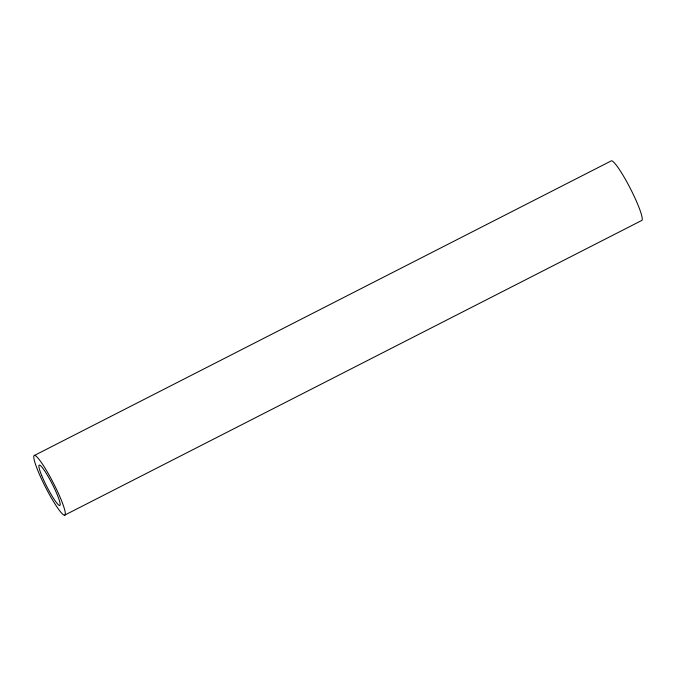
<?xml version="1.0" encoding="UTF-8"?>
<svg xmlns="http://www.w3.org/2000/svg" width="676" height="676" viewBox="0 0 676 676"><rect width="100%" height="100%" fill="white"/><g stroke="black" fill="none" stroke-linecap="round" stroke-linejoin="round"><path stroke-width="1.01" d="M34.527 455.387L611.459 160.778A33.521 4.445 62.9 0 1 631.249 190.286A33.521 4.445 62.9 0 1 641.473 220.613L64.541 515.222A33.521 4.445 62.9 0 1 37.89 470.699A33.521 4.445 62.9 0 1 46.171 469.997A33.521 4.445 62.9 0 1 64.541 515.222M41.684 475.482A22.621 3 62.9 0 0 59.665 505.496A22.621 3 62.9 0 0 47.244 474.941A22.621 3 62.9 0 0 41.684 475.482"/></g></svg>
